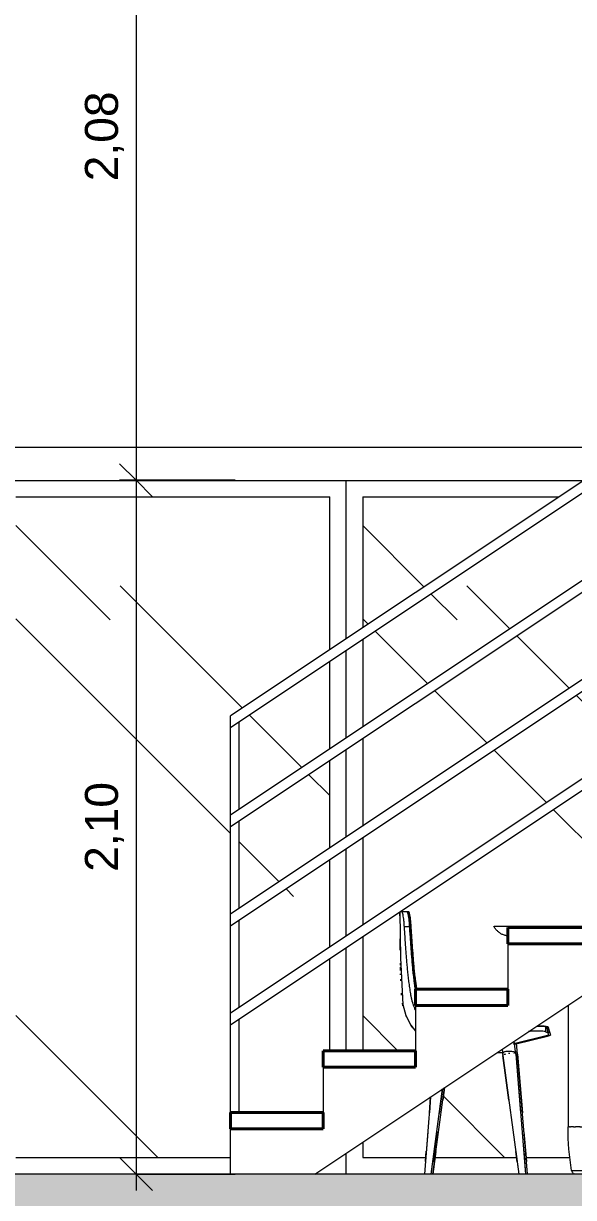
# Model space of a CAD drawing. Header units: millimetres. Extents: x -23755 to 62003, y -3000 to 6760.
# Drawn here: x -12917 to -11251, y 129 to 3683 of the extents above; entities that cross this region are included whole.
import ezdxf

# ---------------------------------------------------------------- set-up
doc = ezdxf.new("R2010")
doc.units = ezdxf.units.MM
for name, color, linetype, lineweight in [('A-ANNO-DIMS', 211, 'Continuous', 9), ('A-ANNO-DIMS-50', 211, 'Continuous', 9), ('A-DETL-GENF', 92, 'Continuous', 9), ('A-DETL-THIN', 151, 'Continuous', 9), ('A-DOOR', 31, 'Continuous', 9), ('Balaústres', 7, 'Continuous', 9), ('Corrimão', 250, 'Continuous', 25), ('Corrimãos superiores', 7, 'Continuous', 9), ('I-FURN', 30, 'Continuous', 9), ('S-STRS', 31, 'Continuous', 9)]:
    doc.layers.add(name, color=color, linetype=linetype, lineweight=lineweight)
doc.styles.add('@Arial Unicode MS', font='', dxfattribs={"height": 100})
doc.styles.get('@Arial Unicode MS').set_extended_font_data('@Arial Unicode MS')
doc.dimstyles.new('CRT_-__Metros_-_Linha_de_chamada_3_5_mm_1', dxfattribs={"dimscale": 304.8, "dimtxt": 100.584485, "dimasz": 0.328084, "dimexe": 0.164042, "dimexo": 0.0625, "dimgap": 0.082021, "dimtad": 1, "dimlfac": 0.001, "dimrnd": 0.01, "dimzin": 0, "dimdsep": 46, "dimtxsty": '@Arial Unicode MS', "dimblk1": 'OBLIQUE', "dimblk2": 'OBLIQUE', "dimsah": 1, "dimcen": 0.09, "dimdle": 0.164042, "dimazin": 0, "dimtfac": 1, "dimtdec": 4, "dimtix": 1, "dimtmove": 0, "dimatfit": 3, "dimfxl": 0.984252, "dimfxlon": 1, "dimtvp": 1, "dimtolj": 1, "dimtzin": 0, "dimarcsym": 2})

# ---------------------------------------------------------------- blocks, each defined once
blk = doc.blocks.new('Blks_Mob_Bartoli Design_Mesa de Jantar_Mellow - Light - Dining Table - 6p-3289874-A')
at = {"layer": 'I-FURN', "color": 254}
for p, q in [((-11491.2, 950), (-11453.3, 950)), ((-11453.3, 950), (-11325.1, 950)), ((-11325.1, 950), (-11169.7, 950)), ((-10785.1, 950), (-10560.5, 950)), ((-10560.5, 950), (-10432.3, 950)), ((-10432.3, 950), (-10394.4, 950)), ((-10717.8, 879.3), (-10768.8, 879.3)), ((-10656.9, 879.3), (-10717.8, 879.3)), ((-10656.9, 879.3), (-10628.7, 879.3)), ((-11214.4, 746.7), (-11205.3, 746.7)), ((-11196.5, 746.7), (-11205.3, 746.7)), ((-11196.5, 746.7), (-11167.8, 746.7)), ((-11146.4, 746.7), (-11167.8, 746.7)), ((-11167.8, 746.7), (-11146.4, 746.7)), ((-10742.6, 746.7), (-10717.8, 746.7)), ((-10742.6, 746.7), (-10717.8, 746.7)), ((-10700.7, 746.7), (-10717.8, 746.7)), ((-10700.7, 746.7), (-10696.7, 746.7)), ((-10672.5, 746.7), (-10696.7, 746.7)), ((-10672.5, 746.7), (-10670.8, 746.7)), ((-10667.8, 746.7), (-10671.6, 746.7)), ((-10667.8, 746.7), (-10667.8, 343.3)), ((-10667.8, 746.7), (-10663.2, 746.7)), ((-10662.6, 746.7), (-10663, 746.7)), ((-10662.6, 746.7), (-10651.1, 746.7)), ((-10650.6, 746.7), (-10635.4, 746.7)), ((-10635, 746.7), (-10623, 746.7)), ((-10622.6, 746.7), (-10623, 746.7)), ((-10622.4, 746.7), (-10617.8, 746.7)), ((-10617.8, 343.3), (-10617.8, 746.7)), ((-11267.8, 711), (-11267.8, 343.3)), ((-10892.8, 343.3), (-10892.8, 567.9)), ((-11263.3, 343.3), (-11267.8, 343.3)), ((-11262.9, 343.3), (-11260.5, 343.3)), ((-11251.3, 343.3), (-11260.5, 343.3)), ((-11251.3, 343.3), (-11244.8, 343.3)), ((-11231.5, 343.3), (-11244.9, 343.3)), ((-11231.6, 343.3), (-11222.9, 343.3)), ((-11205.3, 343.3), (-11222.9, 343.3)), ((-11205.3, 343.3), (-11196.5, 343.3)), ((-11167.8, 343.3), (-11196.8, 343.3)), ((-11167.8, 343.3), (-11126.9, 343.3)), ((-11126.9, 343.3), (-11167.8, 343.3)), ((-11098.3, 343.3), (-10917.8, 343.3)), ((-10917.8, 343.3), (-11098.3, 343.3)), ((-10917.8, 343.3), (-10917.8, 210.7)), ((-10903.6, 343.3), (-10917.8, 343.3)), ((-10917.8, 210.7), (-10917.8, 343.3)), ((-10903.6, 343.3), (-10903.1, 343.3)), ((-10894.2, 343.3), (-10903, 343.3)), ((-10892.8, 343.3), (-10893.7, 343.3)), ((-10790.7, 343.3), (-10892.8, 343.3)), ((-10790.7, 343.3), (-10892.8, 343.3)), ((-10717.8, 343.3), (-10762.5, 343.3)), ((-10717.8, 343.3), (-10762.5, 343.3)), ((-10717.8, 343.3), (-10700.7, 343.3)), ((-10696.7, 343.3), (-10700.7, 343.3)), ((-10696.7, 343.3), (-10672.5, 343.3)), ((-10670.8, 343.3), (-10672.6, 343.3)), ((-10671.6, 343.3), (-10667.8, 343.3)), ((-10663.2, 343.3), (-10667.8, 343.3)), ((-10663, 343.3), (-10662.6, 343.3)), ((-10651.1, 343.3), (-10662.6, 343.3)), ((-10635.4, 343.3), (-10650.6, 343.3)), ((-10623, 343.3), (-10635, 343.3)), ((-10623, 343.3), (-10622.6, 343.3)), ((-10617.8, 343.3), (-10622.4, 343.3)), ((-11256.9, 210.7), (-11167.8, 210.7)), ((-11167.8, 210.7), (-11147.5, 210.7)), ((-11126.5, 210.7), (-10917.8, 210.7)), ((-10917.8, 210.7), (-10917.8, 207.6)), ((-10917.8, 207.6), (-10917.8, 210.7)), ((-10903.7, 210.7), (-10917.8, 210.7)), ((-10917.8, 204.8), (-10917.8, 207.3)), ((-10917.8, 204.4), (-10917.8, 203.6)), ((-10917.8, 202.5), (-10917.8, 203.6)), ((-10917.8, 200.8), (-10917.8, 201.9)), ((-10903.7, 210.7), (-10762.5, 210.7)), ((-10741.6, 210.7), (-10717.8, 210.7)), ((-10717.8, 210.7), (-10656.9, 210.7)), ((-10628.7, 210.7), (-10656.9, 210.7))]:
    blk.add_line(p, q, dxfattribs=at)
at = {"layer": 'I-FURN', "color": 254, "flags": 128}
for points in [[(-11449.7, 920.4), (-11451.8, 920.7), (-11454.1, 921.1), (-11456.3, 921.6), (-11458.5, 922.2), (-11460.6, 922.9), (-11462.8, 923.6), (-11464.9, 924.5), (-11467, 925.4), (-11469, 926.4), (-11471, 927.5), (-11472.9, 928.7), (-11474.8, 929.9), (-11476.7, 931.2), (-11478.4, 932.6), (-11480.2, 934.1), (-11481.9, 935.6), (-11483.5, 937.2), (-11485, 938.8), (-11486.5, 940.6), (-11487.9, 942.3), (-11489.2, 944.2), (-11490.5, 946), (-11491.7, 948), (-11492.8, 950), (-11492.8, 950)], [(-10392.8, 950), (-10393.9, 948), (-10395.1, 946.1), (-10396.4, 944.2), (-10397.7, 942.4), (-10399.1, 940.6), (-10400.6, 938.9), (-10402.1, 937.2), (-10403.7, 935.6), (-10405.4, 934.1), (-10407.1, 932.6), (-10408.9, 931.2), (-10410.8, 929.9), (-10412.7, 928.7), (-10414.6, 927.5), (-10416.6, 926.4), (-10418.6, 925.4), (-10420.7, 924.5), (-10422.8, 923.6), (-10424.9, 922.9), (-10427.1, 922.2), (-10429.3, 921.6), (-10431.5, 921.1), (-10433.7, 920.7), (-10436, 920.4), (-10438.2, 920.2), (-10440.5, 920), (-10442.8, 920), (-10442.8, 920)], [(-10513.8, 920), (-10514.9, 918), (-10516.1, 916.1), (-10517.4, 914.2), (-10518.7, 912.4), (-10520.1, 910.6), (-10521.6, 908.9), (-10523.2, 907.2), (-10524.8, 905.6), (-10526.4, 904.1), (-10528.2, 902.6), (-10530, 901.2), (-10531.8, 899.9), (-10533.7, 898.7), (-10535.6, 897.5), (-10537.6, 896.4), (-10539.7, 895.4), (-10541.7, 894.5), (-10543.8, 893.6), (-10546, 892.9), (-10548.1, 892.2), (-10550.3, 891.6), (-10552.5, 891.1), (-10554.8, 890.7), (-10557, 890.4), (-10559.3, 890.2), (-10561.5, 890), (-10563.8, 890), (-10563.8, 890)], [(-10628.7, 879.3), (-10624, 847.1), (-10620.7, 814.8), (-10618.6, 782.4), (-10617.8, 749.9), (-10617.8, 746.7)], [(-11256.9, 210.7), (-11261.6, 242.9), (-11265, 275.2), (-11267, 307.6), (-11267.8, 340.1), (-11267.8, 343.3)], [(-10892.8, 343.3), (-10893.5, 310.8), (-10895.4, 278.3), (-10898.7, 246), (-10903.2, 213.8), (-10903.7, 210.7)], [(-10617.8, 343.3), (-10618.5, 310.8), (-10620.4, 278.3), (-10623.7, 246), (-10628.2, 213.8), (-10628.7, 210.7)], [(-11256.3, 208.5), (-11256.5, 209), (-11256.6, 209.6)], [(-11254.6, 205.5), (-11255, 205.9), (-11255.3, 206.4)], [(-11252.3, 202.9), (-11252.8, 203.3), (-11253.2, 203.7)], [(-11249, 200.7), (-11249.5, 200.9), (-11250, 201.2), (-11250.5, 201.5)], [(-10903.7, 210.7), (-10903.8, 210.1), (-10904, 209.6), (-10904.2, 209), (-10904.4, 208.5), (-10904.6, 208), (-10904.8, 207.4), (-10905.1, 206.9), (-10905.4, 206.4), (-10905.7, 205.9), (-10906, 205.4), (-10906.3, 205), (-10906.7, 204.5), (-10907.1, 204.1), (-10907.5, 203.7), (-10907.9, 203.3), (-10908.3, 202.9), (-10908.7, 202.5), (-10909.2, 202.1), (-10909.7, 201.8), (-10910.2, 201.5), (-10910.6, 201.2), (-10911.2, 200.9), (-10911.7, 200.7), (-10912.2, 200.4), (-10912.7, 200.2), (-10913.3, 200)]]:
    blk.add_lwpolyline(points, dxfattribs=at)
at = {"layer": 'I-FURN', "color": 254}
for centre, radius, start, end in [((-10642.8, 876.3), 14.4, 106.99, 167.9037), ((-10642.8, 876.3), 14.4, 121.3552, 125.4108), ((-10642.8, 876.3), 14.4, 106.7533, 114.0735), ((-10642.8, 876.3), 14.4, 65.9265, 73.2467), ((-10642.8, 876.3), 14.4, 12.0963, 73.01), ((-10642.8, 876.3), 14.4, 54.5892, 58.6448), ((-9855.3, 746.7), 812.5, 170.611, 180), ((-9855.3, 746.7), 812.5, 170.611, 180), ((-10642.8, 876.3), 14.4, 149.8012, 153.7394), ((-10642.8, 876.3), 14.4, 135.3194, 139.5751), ((-10642.8, 876.3), 14.4, 40.4249, 44.6806), ((-10642.8, 876.3), 14.4, 26.2606, 30.1988), ((-11430.3, 746.7), 812.5, 0, 9.389), ((-11430.3, 746.7), 812.5, 0, 9.389), ((-9855.3, 343.3), 812.5, 180, 189.389), ((-9855.3, 343.3), 812.5, 180, 189.389), ((-11430.3, 343.3), 812.5, 350.611, 0), ((-11430.3, 343.3), 812.5, 350.611, 360), ((-11242.8, 213.7), 14.4, 205.0803, 218.0642), ((-11242.8, 213.7), 14.4, 224.6679, 231.0482), ((-11242.8, 213.7), 14.4, 234.5892, 248.7535), ((-11242.8, 213.7), 14.4, 235.9975, 247.928), ((-10642.8, 213.7), 14.4, 192.0963, 253.01), ((-10642.8, 213.7), 14.4, 206.2606, 210.1988), ((-10642.8, 213.7), 14.4, 220.4249, 224.6806), ((-10642.8, 213.7), 14.4, 231.2743, 238.6448), ((-10642.8, 213.7), 14.4, 245.9265, 253.2467), ((-10642.8, 213.7), 14.4, 286.7533, 294.0735), ((-10642.8, 213.7), 14.4, 286.99, 347.9037), ((-10642.8, 213.7), 14.4, 301.3552, 305.4108), ((-10642.8, 213.7), 14.4, 315.3194, 319.5751), ((-10642.8, 213.7), 14.4, 329.8012, 333.7394)]:
    blk.add_arc(centre, radius, start, end, dxfattribs=at)
blk = doc.blocks.new('Blks_Mob_Cadeira Bop - Branco-V2-A')
at = {"layer": 'I-FURN', "color": 254}
for p, q in [((-11776.6, 969.1), (-11776.9, 992.4)), ((-11775.3, 832.2), (-11775.3, 838.3)), ((-11775.2, 816.2), (-11775.2, 825.9)), ((-11774.1, 785.1), (-11774.3, 790.1)), ((-11465.3, 558.5), (-11447, 423.9)), ((-11447, 423.9), (-11465.3, 558.5)), ((-11683.9, 433.7), (-11687.8, 385.3)), ((-11687.8, 385.3), (-11683.9, 433.7)), ((-11697.3, 269.1), (-11699.9, 237.7)), ((-11699.9, 237.7), (-11697.3, 269.1)), ((-11425.8, 267.9), (-11421.6, 236.7)), ((-11421.6, 236.7), (-11425.8, 267.9))]:
    blk.add_line(p, q, dxfattribs=at)
at = {"layer": 'I-FURN', "color": 254, "flags": 128}
for points in [[(-11775.7, 877.8), (-11775.8, 896.6), (-11776, 912.3)], [(-11775, 803.4), (-11775.1, 804.8), (-11775.1, 805.9)], [(-11771.8, 741.7), (-11772, 743.1), (-11772.2, 747.6)], [(-11767.5, 708.7), (-11767.7, 709.5), (-11768.7, 716.9)], [(-11757.6, 677.2), (-11758.3, 678.5), (-11758.5, 679.4)], [(-11737.7, 642.8), (-11740.4, 646.1), (-11742.5, 649.8)]]:
    blk.add_lwpolyline(points, dxfattribs=at)
blk = doc.blocks.new('Blks_Mob_Cadeira Bop - Branco-V3-A')
at = {"layer": 'I-FURN', "color": 254}
for p, q in [((-11752.1, 994.1), (-11755.8, 994.1)), ((-11330.1, 646.1), (-11330.1, 633.3)), ((-11420.4, 563.1), (-11424.2, 595.6)), ((-11390.8, 200), (-11420.7, 565.2)), ((-11420.5, 562.6), (-11406, 385.1)), ((-11677.2, 200), (-11641.6, 461.8)), ((-11641.6, 461.8), (-11646.8, 423.9)), ((-11401.3, 328.2), (-11393.9, 237.7)), ((-11668, 267.9), (-11677.2, 200))]:
    blk.add_line(p, q, dxfattribs=at)
at = {"layer": 'I-FURN', "color": 254, "flags": 128}
for points in [[(-11330.1, 646.1), (-11329, 645.6), (-11327.9, 645.1)], [(-11327.9, 645.1), (-11325.5, 636.2), (-11323, 627.6)], [(-11429.4, 593.3), (-11329.8, 617.5), (-11320.9, 619.9)], [(-11323, 627.6), (-11326.5, 628.9), (-11329.2, 630.1)], [(-11323, 627.6), (-11321.1, 620.8), (-11321.1, 620.8)]]:
    blk.add_lwpolyline(points, dxfattribs=at)
at = {"layer": 'I-FURN', "color": 254}
for centre, major_axis, ratio, start_param, end_param in [((-11440.7, 565), (20, 0), 0.314548, 0, 0.773378), ((-11440.2, 560.8), (19.9, 2.4), 0.199865, 6.243381, 6.283185), ((-11440.2, 560.8), (19.9, 2.4), 0.199865, 6.158089, 6.243381)]:
    blk.add_ellipse(centre, major_axis=major_axis, ratio=ratio, start_param=start_param, end_param=end_param, dxfattribs=at)
for points in [[(-11750.3, 994.1), (-11751.1, 994.1), (-11751.8, 994.1), (-11752.4, 994.1)], [(-11752.1, 994.1), (-11751.7, 994.1), (-11751.1, 993.2), (-11749.9, 989.6), (-11748.8, 983.8), (-11747.7, 976), (-11746.6, 966.7), (-11746.1, 959.7), (-11745.9, 956.1)], [(-11742.9, 948.4), (-11743.1, 952.5), (-11743.6, 960.6), (-11744.7, 971.8), (-11746.1, 981.3), (-11747.5, 988.5), (-11749, 993), (-11749.9, 994.1), (-11750.3, 994.1)], [(-11342.4, 647.8), (-11346, 648), (-11350.3, 648.1), (-11355, 648)]]:
    blk.add_open_spline(points, degree=3, dxfattribs=at)
for points, knots in [([(-11745.9, 956.1), (-11745.6, 950.7), (-11744.9, 939.8), (-11743.9, 923.3), (-11743, 909.3), (-11742.3, 898), (-11741.7, 889.6), (-11741.2, 881), (-11740.4, 869.5), (-11739.6, 858.1), (-11738.9, 847.7), (-11738.4, 840.2), (-11737.8, 832.7), (-11737.2, 825), (-11736.5, 817.1), (-11735.7, 809), (-11734.8, 800.9), (-11733.9, 792.6), (-11732.9, 784.2), (-11731.9, 775.7), (-11731, 768.5), (-11730.2, 763.1), (-11729.8, 760.5), (-11729.7, 759.3)], [-1, -1, -1, -1, -0.9545455, -0.9090909, -0.8636364, -0.8409091, -0.8181818, -0.7954545, -0.7727273, -0.7272727, -0.7045455, -0.6818182, -0.6590909, -0.6363636, -0.6136364, -0.5909091, -0.5681818, -0.5454545, -0.5227273, -0.5, -0.4772727, -0.4659091, -0.4564939, -0.4564939, -0.4564939, -0.4564939]), ([(-11725.7, 759.9), (-11725.8, 760.9), (-11726.5, 765.3), (-11727.6, 773.2), (-11728.9, 783.4), (-11730.1, 793.3), (-11731.3, 802.8), (-11732.4, 812.2), (-11733.4, 821.4), (-11734.3, 830.8), (-11735.1, 840.4), (-11736.1, 853.1), (-11737.3, 869.2), (-11738.8, 889.1), (-11740.2, 909.1), (-11741.6, 928.8), (-11742.5, 941.8), (-11742.9, 948.4)], [-0.6894431, -0.6894431, -0.6894431, -0.6894431, -0.6785714, -0.6428571, -0.6071429, -0.5714286, -0.5357143, -0.5, -0.4642857, -0.4285714, -0.3928571, -0.3571429, -0.2857143, -0.2142857, -0.1428571, -0.0714286, 0, 0, 0, 0]), ([(-11347.6, 647.9), (-11345.8, 647.9), (-11337.8, 647.7), (-11332.4, 647), (-11330.1, 646.1)], [-0.4264483, -0.4264483, -0.4264483, -0.4264483, -0.3333333, 0, 0, 0, 0])]:
    blk.add_open_spline(points, degree=3, knots=knots, dxfattribs=at)
blk = doc.blocks.new('Blks_Mob_Cadeira Bop - Branco-V4-A')
at = {"layer": 'I-FURN', "color": 254}
for p, q in [((-11755.8, 994.1), (-11770.9, 994.1)), ((-11748.4, 948.4), (-11763.5, 948.4)), ((-11335.6, 645.9), (-11335.6, 630.5)), ((-11467.8, 577.7), (-11465.6, 558.4)), ((-11425.8, 563.1), (-11430.5, 602.6)), ((-11482.5, 567.9), (-11464.7, 567.9)), ((-11466.2, 564.7), (-11416.6, 200)), ((-11465.4, 558.7), (-11447, 423.9)), ((-11426.2, 565.2), (-11396.3, 200)), ((-11426, 562.6), (-11411.5, 385.3)), ((-11683.9, 433.7), (-11703, 200)), ((-11683.9, 433.7), (-11687.8, 385.1)), ((-11682.7, 200), (-11647.7, 457.8)), ((-11647.7, 457.8), (-11657.8, 383.3)), ((-11692.5, 328.2), (-11699.9, 237.7)), ((-11665.4, 327.6), (-11677.7, 236.7)), ((-11425.8, 267.9), (-11416.6, 200)), ((-11402, 269.1), (-11396.3, 200))]:
    blk.add_line(p, q, dxfattribs=at)
at = {"layer": 'I-FURN', "color": 254, "flags": 128}
for points in [[(-11776.9, 992.4), (-11775.5, 853.1), (-11768.5, 713.5), (-11758.7, 679.5), (-11743.6, 650.9), (-11729.7, 632.9)], [(-11333.4, 645.1), (-11334.5, 645.6), (-11335.6, 646.1)], [(-11335.6, 645.9), (-11334.5, 645.4), (-11333.4, 644.9)], [(-11333.4, 644.9), (-11330.9, 636.1), (-11328.5, 627.4)], [(-11326.4, 619.9), (-11432.4, 593.7), (-11433.5, 593.5)], [(-11328.5, 627.4), (-11332, 628.8), (-11335.6, 630.5)], [(-11328.5, 627.4), (-11326.6, 620.8), (-11326.6, 620.7)]]:
    blk.add_lwpolyline(points, dxfattribs=at)
at = {"layer": 'I-FURN', "color": 254}
for centre, major_axis, ratio, start_param, end_param in [((-11446.2, 565), (20, 0), 0.314548, 2.359117, 3.141593), ((-11446.2, 565), (20, 0), 0.314548, 1.570796, 2.290314), ((-11446.2, 565), (20, 0), 0.314548, 0.785398, 1.517403), ((-11446.2, 565), (20, 0), 0.314548, 0, 0.773378), ((-11445.7, 560.8), (19.9, 2.4), 0.199865, 3.101789, 3.141593), ((-11445.7, 560.8), (19.9, 2.4), 0.199865, 3.101789, 3.141593), ((-11445.7, 560.8), (19.9, 2.4), 0.199865, 2.173412, 2.414197), ((-11445.7, 560.8), (19.9, 2.4), 0.199865, 1.460493, 1.650821), ((-11445.7, 560.8), (19.9, 2.4), 0.199865, 0.745594, 0.779981), ((-11445.7, 560.8), (19.9, 2.4), 0.199865, 6.243381, 6.386284), ((-11445.7, 560.8), (19.9, 2.4), 0.199865, 6.158089, 6.243381)]:
    blk.add_ellipse(centre, major_axis=major_axis, ratio=ratio, start_param=start_param, end_param=end_param, dxfattribs=at)
for points in [[(-11770.9, 994.1), (-11772.4, 994.1), (-11773.7, 994.1), (-11774.7, 994.1)], [(-11763.5, 948.4), (-11763.7, 952.5), (-11764.1, 960.6), (-11765.3, 971.8), (-11766.6, 981.3), (-11768.1, 988.5), (-11769.5, 993), (-11770.4, 994.1), (-11770.9, 994.1)], [(-11755.8, 994.1), (-11755.4, 994.1), (-11754.5, 993), (-11753, 988.5), (-11751.6, 981.3), (-11750.2, 971.8), (-11749.1, 960.6), (-11748.6, 952.5), (-11748.4, 948.4)], [(-11335.6, 646.1), (-11337.9, 647), (-11342.1, 647.6), (-11347.9, 647.8)]]:
    blk.add_open_spline(points, degree=3, dxfattribs=at)
for points, knots in [([(-11729.8, 696.3), (-11730, 696.7), (-11731.5, 699.8), (-11734, 705.7), (-11737, 714.2), (-11739, 721.5), (-11740.5, 727.3), (-11741.6, 731.8), (-11742.6, 736.3), (-11743.8, 742.4), (-11745, 750.1), (-11746.3, 759.4), (-11747.6, 768.7), (-11748.9, 777.7), (-11750.4, 789.8), (-11752.3, 804.7), (-11753.8, 819.6), (-11754.9, 831.5), (-11755.7, 840.3), (-11756.4, 848.9), (-11757.1, 857.3), (-11757.7, 865.7), (-11758.5, 877.3), (-11759.6, 892.6), (-11760.9, 911.2), (-11762.2, 929.7), (-11763.1, 942.1), (-11763.5, 948.4)], [-0.8793721, -0.8793721, -0.8793721, -0.8793721, -0.875, -0.84375, -0.8125, -0.78125, -0.765625, -0.75, -0.734375, -0.71875, -0.6875, -0.65625, -0.625, -0.59375, -0.5625, -0.5, -0.4375, -0.40625, -0.375, -0.34375, -0.3125, -0.28125, -0.25, -0.1875, -0.125, -0.0625, 0, 0, 0, 0]), ([(-11748.4, 948.4), (-11748, 941.8), (-11747.1, 928.8), (-11745.7, 909.1), (-11744.3, 889.1), (-11742.8, 869.2), (-11741.6, 853.1), (-11740.6, 840.4), (-11739.8, 830.8), (-11738.9, 821.4), (-11737.9, 812.2), (-11736.8, 802.8), (-11735.6, 793.3), (-11734.4, 783.4), (-11733.1, 773.2), (-11731.9, 764.7), (-11730.9, 758), (-11730.2, 754.1), (-11729.8, 752), (-11729.7, 751.5)], [-1, -1, -1, -1, -0.9285714, -0.8571429, -0.7857143, -0.7142857, -0.6428571, -0.6071429, -0.5714286, -0.5357143, -0.5, -0.4642857, -0.4285714, -0.3928571, -0.3571429, -0.3214286, -0.3035714, -0.2857143, -0.2800873, -0.2800873, -0.2800873, -0.2800873]), ([(-11362.3, 648), (-11356.8, 648.1), (-11345.1, 647.9), (-11337.9, 646.9), (-11335.6, 645.9)], [-0.5686633, -0.5686633, -0.5686633, -0.5686633, -0.3333333, 0, 0, 0, 0]), ([(-11335.6, 630.5), (-11337.9, 631.4), (-11346.3, 632.7), (-11366, 632.8), (-11381.1, 631.9), (-11387.4, 631.3)], [-1, -1, -1, -1, -0.6666667, -0.3333333, -0.1050832, -0.1050832, -0.1050832, -0.1050832])]:
    blk.add_open_spline(points, degree=3, knots=knots, dxfattribs=at)
blk = doc.blocks.new('Guarda-corpo - 25mm-3600332-A')
at = {"layer": 'Balaústres'}
for p, q in [((-12265, 1567.1), (-12265, 1567.1)), ((-12264.7, 1567.3), (-12264.7, 1303.3)), ((-12289.7, 1286.7), (-12289.7, 1550.6)), ((-12289.7, 986.7), (-12289.7, 1250.6)), ((-12264.7, 1267.3), (-12264.7, 1003.3)), ((-12264.7, 967.3), (-12264.7, 703.3)), ((-12289.7, 686.7), (-12289.7, 950.6)), ((-12289.7, 386.7), (-12289.7, 650.6)), ((-12264.7, 667.3), (-12264.7, 386.7))]:
    blk.add_line(p, q, dxfattribs=at)
blk = doc.blocks.new('Guarda-corpo - Guarda-corpo-3573188-A')
at = {"layer": 'Corrimão', "color": 7, "lineweight": 9}
for p, q in [((-8369.7, 3900), (-12289.7, 1286.7)), ((-8369.7, 3863.9), (-12289.7, 1250.6)), ((-8369.7, 3600), (-12289.7, 986.7)), ((-8369.7, 3563.9), (-12289.7, 950.6)), ((-8369.7, 3300), (-12289.7, 686.7)), ((-8369.7, 3263.9), (-12289.7, 650.6)), ((-12289.7, 1250.6), (-12289.7, 1286.7)), ((-12289.7, 950.6), (-12289.7, 986.7)), ((-12289.7, 650.6), (-12289.7, 686.7))]:
    blk.add_line(p, q, dxfattribs=at)
blk.add_blockref('Guarda-corpo - 25mm-3600332-A', (0, 0))
blk = doc.blocks.new('Tipo de corrimão superior - Corrimão superior_Interno_-3573205-A')
at = {"layer": 'Corrimãos superiores'}
for p, q in [((-8369.7, 4200), (-12289.7, 1586.7)), ((-8369.7, 4163.9), (-12289.7, 1550.6)), ((-12289.7, 1550.6), (-12289.7, 1586.7))]:
    blk.add_line(p, q, dxfattribs=at)
blk = doc.blocks.new('Porta correr 4 folhas - 420 x 210-3586394-A')
at = {"layer": 'A-DOOR'}
h = blk.add_hatch(dxfattribs=at)
h.set_pattern_fill('FP_6', color=256, style=0, pattern_type=2)
h.set_pattern_definition([(135, (-12464.7, 200), (-969.87, 2586.3), [17145, -2286, 5715, -1143]), (135, (-13984.8, 771.5), (1883.2, 266.7), [3429, -377.2, 6858, -857.25]), (135, (-13036.15, 1171.55), (-3661.25, 4744.27), [9144, -1600.2, 4572, -1143])])
h.paths.add_polyline_path([(-12639.1, 250), (-12289.7, 250), (-12289.7, 1586.7), (-11989.7, 1786.7), (-11989.7, 2250), (-12939.7, 2250), (-12939.7, 250)])
h.paths.add_polyline_path([(-12264.7, 386.7), (-12009.7, 386.7), (-12009.7, 573.3), (-11989.7, 573.3), (-11989.7, 850.6), (-12264.7, 667.2), (-12264.7, 448.6)])
h.paths.add_polyline_path([(-12264.7, 703.3), (-11989.7, 886.7), (-11989.7, 1150.6), (-12264.8, 967.2), (-12264.7, 752.6)])
h.paths.add_polyline_path([(-12264.8, 1003.2), (-11989.7, 1186.7), (-11989.7, 1450.6), (-12264.9, 1267.1), (-12264.8, 1056.7)])
h.paths.add_polyline_path([(-12264.9, 1303.2), (-11989.7, 1486.7), (-11989.7, 1750.6), (-12265, 1567.1), (-12264.9, 1360.7)])
h = blk.add_hatch(dxfattribs=at)
h.set_pattern_fill('FP_5', color=256, style=0, pattern_type=2)
h.set_pattern_definition([(135, (-11414.7, 200), (-969.87, 2586.3), [17145, -2286, 5715, -1143]), (135, (-12934.8, 771.5), (1883.2, 266.7), [3429, -377.2, 6858, -857.25]), (135, (-11986.15, 1171.55), (-3661.25, 4744.27), [9144, -1600.2, 4572, -1143])])
h.paths.add_polyline_path([(-11658.2, 250), (-11423.3, 250), (-11466.7, 567.9), (-11482.5, 567.9), (-11641.7, 461.3), (-11670.5, 250), (-11663.5, 250)])
h.paths.add_polyline_path([(-11889.7, 250), (-11698.9, 250), (-11684.1, 433.5), (-11889.7, 296.5)])
h.paths.add_polyline_path([(-11391.7, 250), (-11261.8, 250), (-11265.1, 276.8), (-11267.8, 343.3), (-11267.8, 711), (-11362.5, 647.9), (-11342.3, 647.8), (-11330.1, 646.1), (-11327.9, 644.9), (-11321.2, 620.8), (-11393.9, 601.2), (-11424, 594.1), (-11419.9, 554.6), (-11395, 250), (-11393.3, 250)])
h.paths.add_polyline_path([(-11729.7, 573.3), (-11729.7, 631.9), (-11737.1, 641.5), (-11740, 646.3), (-11748.6, 659.4), (-11754.7, 671.2), (-11760.4, 683.9), (-11764.5, 696.2), (-11767.5, 708.7), (-11771.8, 741.3), (-11774.1, 780.7), (-11774.5, 791.7), (-11775, 803.9), (-11775.3, 831.8), (-11775.4, 839.3), (-11775.5, 850.1), (-11775.9, 905.3), (-11776.6, 976.8), (-11776.9, 992.5), (-11889.7, 917.3), (-11889.7, 573.3), (-11740, 573.3)])
h.paths.add_polyline_path([(-11494.8, 760), (-11449.7, 760), (-11449.7, 920.7), (-11456.9, 921.9), (-11467.7, 926.2), (-11473.3, 929), (-11482.1, 936), (-11487.2, 941.6), (-11491.2, 950), (-11169.7, 950), (-11169.7, 1133.3), (-10939.7, 1133.3), (-10939.7, 1550.6), (-11774.5, 994.1), (-11749.9, 993.6), (-11748.8, 991.9), (-11747.5, 987.8), (-11744.7, 971.6), (-11742.7, 945.7), (-11734.3, 830.8), (-11727.3, 773.1), (-11725.5, 760), (-11658.2, 760)])
h.paths.add_polyline_path([(-11889.7, 953.3), (-10939.7, 1586.7), (-10939.7, 1850.6), (-11889.7, 1217.3), (-11889.7, 1056.7)])
h.paths.add_polyline_path([(-11889.7, 1253.3), (-10939.7, 1886.7), (-10939.7, 2150.6), (-11889.7, 1517.3), (-11889.7, 1360.7)])
h.paths.add_polyline_path([(-11889.7, 1553.3), (-10939.7, 2186.7), (-10939.7, 2250), (-11240.6, 2250), (-11889.7, 1817.3)])
h.paths.add_polyline_path([(-11889.7, 1853.3), (-11294.7, 2250), (-11889.7, 2250), (-11889.7, 1968.7)])
for p, q in [((-11071.2, 2399), (-13088.7, 2399)), ((-12988.7, 2299), (-11221.2, 2299)), ((-11939.7, 1820), (-11939.7, 2299)), ((-12939.7, 2250), (-11989.7, 2250)), ((-11989.7, 1786.7), (-11989.7, 2250)), ((-11889.7, 2250), (-11889.7, 1853.3)), ((-11889.7, 2250), (-11294.7, 2250)), ((-11889.7, 1817.3), (-11889.7, 1553.3)), ((-11939.7, 1520), (-11939.7, 1783.9)), ((-11989.7, 1486.7), (-11989.7, 1750.6)), ((-11889.7, 1517.3), (-11889.7, 1253.3)), ((-11939.7, 1220), (-11939.7, 1483.9)), ((-11989.7, 1186.7), (-11989.7, 1450.6)), ((-11889.7, 1217.3), (-11889.7, 953.3)), ((-11939.7, 920), (-11939.7, 1183.9)), ((-11989.7, 886.7), (-11989.7, 1150.6)), ((-11889.7, 917.3), (-11889.7, 573.3)), ((-11939.7, 573.3), (-11939.7, 883.9)), ((-11989.7, 573.3), (-11989.7, 850.6)), ((-11889.7, 296.5), (-11889.7, 250)), ((-12939.7, 250), (-12289.7, 250)), ((-11939.7, 200), (-11939.7, 263.1)), ((-11889.7, 250), (-11699.1, 250)), ((-11670.5, 250), (-11423.3, 250)), ((-11395, 250), (-11261.8, 250))]:
    blk.add_line(p, q, dxfattribs=at)
blk = doc.blocks.new('DIMBLOCK14-A')
at = {"layer": 'A-ANNO-DIMS-50', "lineweight": 18, "transparency": 16777216}
for p, q in [((-12576, 4380.3), (-12626, 4430.3)), ((-12576, 4380.3), (-12526, 4330.3)), ((-12576, 2300), (-12626, 2350)), ((-12576, 2300), (-12526, 2250))]:
    blk.add_line(p, q, dxfattribs=at)
at = {"layer": 'A-ANNO-DIMS-50', "transparency": 16777216}
for p, q in [((-12576, 4430.3), (-12576, 2300)), ((-12276, 4380.3), (-12626, 4380.3)), ((-12576, 4380.3), (-12276, 4380.3)), ((-12276, 2300), (-12626, 2300)), ((-12576, 2300), (-12276, 2300))]:
    blk.add_line(p, q, dxfattribs=at)
at = {"layer": 'A-ANNO-DIMS-50', "color": 0, "transparency": 16777216, "insert": (-12730.8, 3204.9), "char_height": 100, "width": 324.675, "attachment_point": 1, "rotation": 90, "line_spacing_factor": 1.117605, "style": '@Arial Unicode MS'}
blk.add_mtext('2,08', dxfattribs=at)
blk = doc.blocks.new('_Oblique')
at = {"color": 0, "linetype": 'ByBlock', "lineweight": -2}
blk.add_line((-0.5, -0.5), (0.5, 0.5), dxfattribs=at)
blk = doc.blocks.new('DIMBLOCK15-A')
at = {"layer": 'A-ANNO-DIMS-50', "lineweight": 18, "transparency": 16777216}
for p, q in [((-12576, 2300), (-12626, 2350)), ((-12576, 2300), (-12526, 2250)), ((-12576, 200), (-12626, 250)), ((-12576, 200), (-12526, 150))]:
    blk.add_line(p, q, dxfattribs=at)
at = {"layer": 'A-ANNO-DIMS-50', "transparency": 16777216}
for p, q in [((-12276, 2300), (-12626, 2300)), ((-12576, 2300), (-12576, 150)), ((-12576, 2300), (-12276, 2300)), ((-12276, 200), (-12626, 200)), ((-12576, 200), (-12276, 200))]:
    blk.add_line(p, q, dxfattribs=at)
at = {"layer": 'A-ANNO-DIMS-50', "color": 0, "transparency": 16777216, "insert": (-12730.8, 1114.7), "char_height": 100, "width": 324.675, "attachment_point": 1, "rotation": 90, "line_spacing_factor": 1.117605, "style": '@Arial Unicode MS'}
blk.add_mtext('2,10', dxfattribs=at)

msp = doc.modelspace()

# ---------------------------------------------------------------- hatches: boundary and pattern name
at = {"layer": 'A-DETL-GENF'}
h = msp.add_hatch(color=7, dxfattribs=at)
h.paths.add_polyline_path([(-5446.155, -1462.996), (-5299.651, -1462.996), (-5299.651, 100), (-3949.651, 100), (-3949.651, -250), (-3799.651, -250), (-3799.651, 180), (-5299.651, 180), (-5299.651, 200), (-19319.651, 200), (-19319.651, -250), (-19139.651, -250), (-19139.651, 100), (-5479.651, 100), (-5479.651, -1462.996)])
h.paths.add_polyline_path([(-8229.651, 2643.433), (-8229.651, 2900), (-5479.651, 2900), (-5479.651, 2680), (-5299.651, 2680), (-5299.651, 2898), (-3979.651, 2898), (-3979.651, 2680), (-3799.651, 2680), (-3799.651, 3000), (-8369.651, 3000), (-8369.651, 2643.433)])
h.paths.add_polyline_path([(-16725.974, 2700), (-16579.651, 2700), (-16579.651, 3000), (-19319.651, 3000), (-19319.651, 2700), (-19139.651, 2700), (-19139.651, 2900), (-16759.651, 2900), (-16759.651, 2700)])

# ---------------------------------------------------------------- linework, layer by layer
at = {"layer": 'A-DETL-THIN'}
msp.add_line((-5299.651, 200), (-14292.507, 200), dxfattribs=at)
at = {"layer": 'S-STRS'}
for p, q in [((-12034.373, 200), (-8369.651, 2643.148)), ((-11449.651, 896.667), (-11449.651, 760)), ((-11729.651, 710), (-11729.651, 573.333)), ((-12009.651, 523.333), (-12009.651, 386.667)), ((-12289.651, 200), (-12289.651, 336.667))]:
    msp.add_line(p, q, dxfattribs=at)
at = {"layer": 'S-STRS', "lineweight": 40}
for p, q in [((-11169.651, 946.667), (-11449.651, 946.667)), ((-11449.651, 946.667), (-11449.651, 896.667)), ((-11449.651, 896.667), (-11169.651, 896.667)), ((-11449.651, 760), (-11729.651, 760)), ((-11729.651, 760), (-11729.651, 710)), ((-11449.651, 710), (-11449.651, 760)), ((-11729.651, 710), (-11449.651, 710)), ((-11729.651, 573.333), (-12009.651, 573.333)), ((-12009.651, 573.333), (-12009.651, 523.333)), ((-11729.651, 523.333), (-11729.651, 573.333)), ((-12009.651, 523.333), (-11729.651, 523.333)), ((-12009.651, 386.667), (-12289.651, 386.667)), ((-12289.651, 386.667), (-12289.651, 336.667)), ((-12009.651, 336.667), (-12009.651, 386.667)), ((-12289.651, 336.667), (-12009.651, 336.667))]:
    msp.add_line(p, q, dxfattribs=at)

# ---------------------------------------------------------------- block references
at = {"layer": 'A-DOOR'}
msp.add_blockref('Porta correr 4 folhas - 420 x 210-3586394-A', (0, 0), dxfattribs=at)
at = {"layer": 'Corrimão', "color": 7, "lineweight": 9}
msp.add_blockref('Guarda-corpo - Guarda-corpo-3573188-A', (0, 0), dxfattribs=at)
at = {"layer": 'Corrimãos superiores'}
msp.add_blockref('Tipo de corrimão superior - Corrimão superior_Interno_-3573205-A', (0, 0), dxfattribs=at)
at = {"layer": 'I-FURN', "color": 254}
for name in ['Blks_Mob_Cadeira Bop - Branco-V4-A', 'Blks_Mob_Cadeira Bop - Branco-V2-A', 'Blks_Mob_Cadeira Bop - Branco-V3-A', 'Blks_Mob_Bartoli Design_Mesa de Jantar_Mellow - Light - Dining Table - 6p-3289874-A']:
    msp.add_blockref(name, (0, 0), dxfattribs=at)

# ---------------------------------------------------------------- dimensions: what is measured, and where the dimension line sits
at = {"layer": 'A-ANNO-DIMS'}
for base, p1, p2, override, picture, middle in [((-12576.018, 2300), (-12276.018, 4380.337), (-12276.018, 2300), {"dimpost": '<>', "dimfxl": 2080.33677}, 'DIMBLOCK14-A', (-12652.11, 3340.168)), ((-12576.018, 200), (-12276.018, 2300), (-12276.018, 200), {"dimpost": '<>', "dimfxl": 2100}, 'DIMBLOCK15-A', (-12652.11, 1250))]:
    dim = msp.add_linear_dim(base=base, p1=p1, p2=p2, angle=90, dimstyle='CRT_-__Metros_-_Linha_de_chamada_3_5_mm_1', override=override, dxfattribs=at)
    dim.commit()
    dim.dimension.update_dxf_attribs({"geometry": picture, "text_midpoint": middle})

doc.saveas('drawing.dxf')
